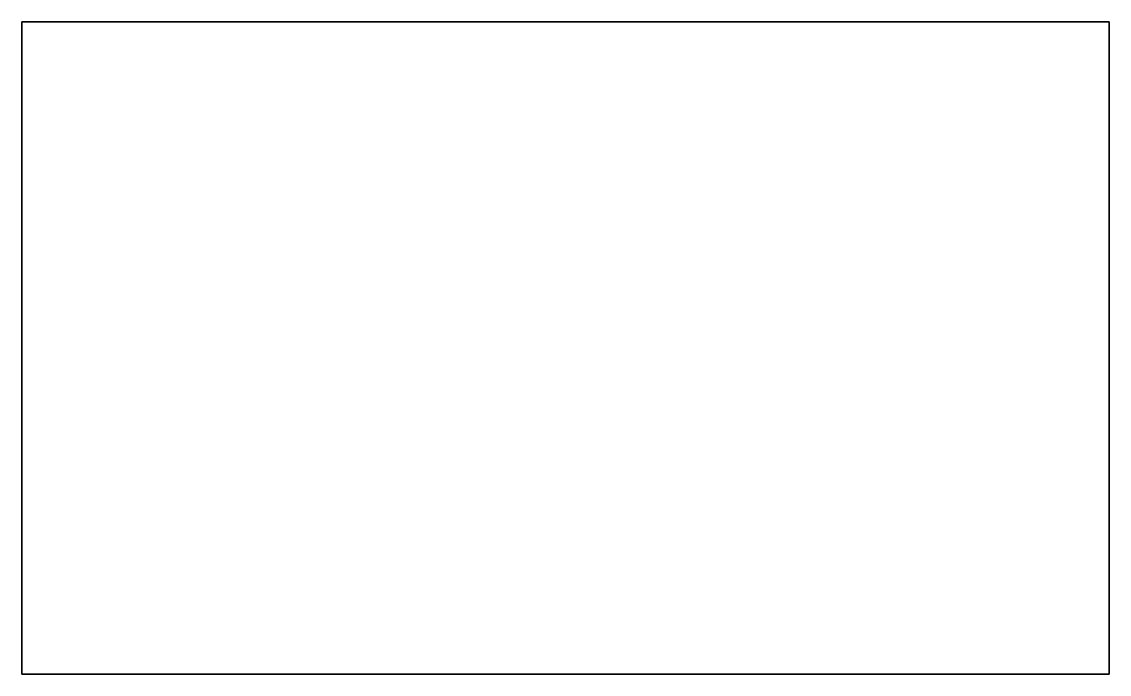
# Model space of a CAD drawing. Header units: metres. Extents: x -2.5 to 2.5, y 0 to 3.
import ezdxf

# ---------------------------------------------------------------- set-up
doc = ezdxf.new("R2010")
doc.units = ezdxf.units.M

msp = doc.modelspace()

# ---------------------------------------------------------------- linework, layer by layer
at = {"layer": 'SimpleDoor'}
for points in [[(-2.5, 3, 0.125), (-2.5, 3, -0.125), (-2.5, 0, -0.125), (-2.5, 0, 0.125)], [(2.5, 3, -0.125), (-2.5, 3, -0.125), (-2.5, 3, 0.125), (2.5, 3, 0.125)], [(2.5, 3, 0.125), (-2.5, 3, 0.125), (-2.5, 0, 0.125), (2.5, 0, 0.125)], [(-2.5, 3, -0.125), (2.5, 3, -0.125), (2.5, 0, -0.125), (-2.5, 0, -0.125)], [(2.5, 3, -0.125), (2.5, 3, 0.125), (2.5, 0, 0.125), (2.5, 0, -0.125)], [(2.5, 0, 0.125), (-2.5, 0, 0.125), (-2.5, 0, -0.125), (2.5, 0, -0.125)]]:
    msp.add_3dface(points, dxfattribs=at)

doc.saveas('drawing.dxf')
